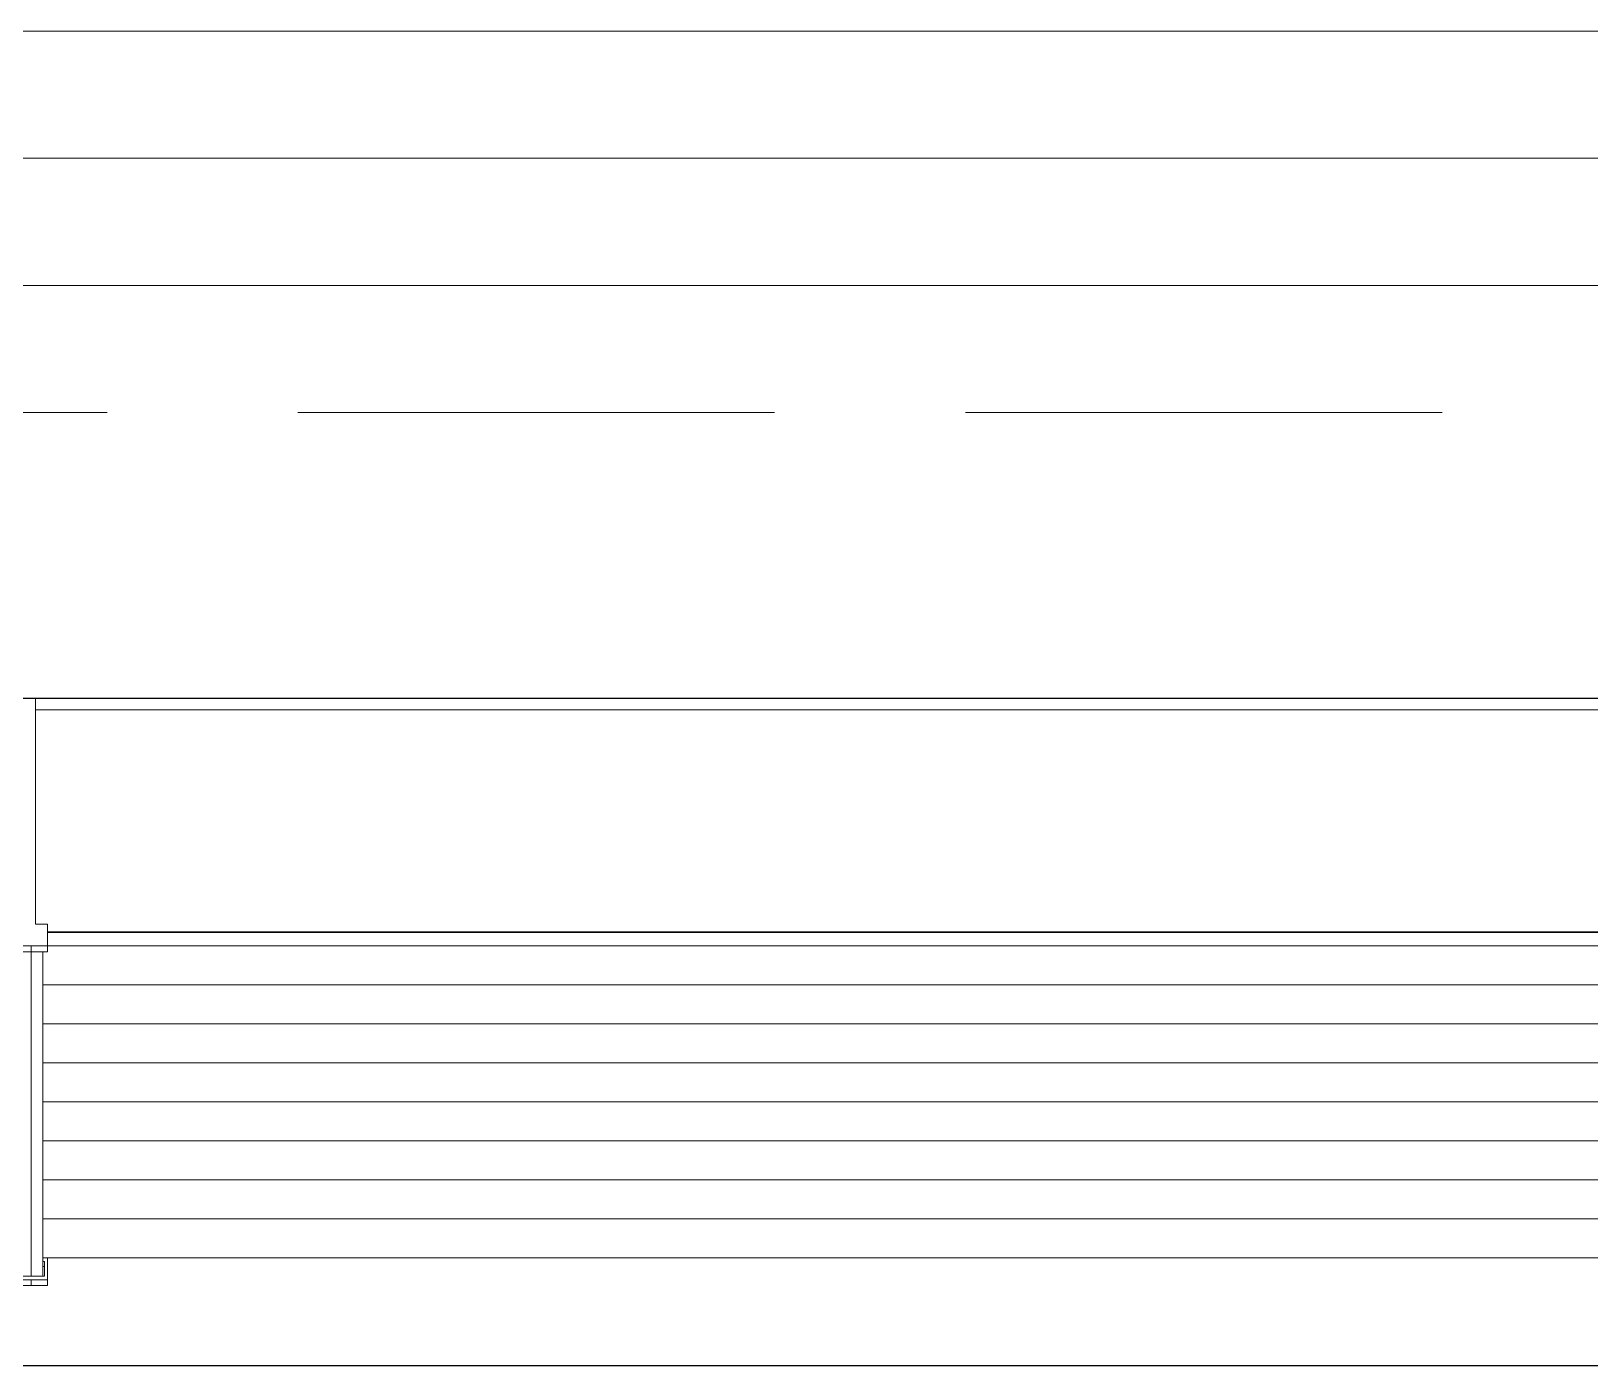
# Model space of a CAD drawing. Extents: x 5031545 to 5313844, y -886381 to -283477.
# Drawn here: x 5117173 to 5117990, y -848793 to -848093 of the extents above; entities that cross this region are included whole.
import ezdxf

# ---------------------------------------------------------------- set-up
doc = ezdxf.new("R2010")
doc.units = 0
doc.header["$LTSCALE"] = 1000
doc.header["$MEASUREMENT"] = 0
doc.linetypes.add('DASH', pattern=[0.35, 0.25, -0.1])
doc.layers.get('0').update_dxf_attribs({"linetype": 'CONTINUOUS'})
for name, color, linetype, lineweight in [('平面-栏杆', 56, 'CONTINUOUS', 15), ('平面-看线', 252, 'CONTINUOUS', 15), ('平面-空调预留孔', 252, 'CONTINUOUS', 15)]:
    doc.layers.add(name, color=color, linetype=linetype, lineweight=lineweight)
doc.layers.add('看线', color=185, linetype='CONTINUOUS')

# ---------------------------------------------------------------- blocks, each defined once
blk = doc.blocks.new('gdgdgdrgdfsfs')
at = {"layer": '平面-空调预留孔', "color": 252}
for p, q in [((701373.32, 763967.56), (701455.02, 763967.56)), ((701455.02, 763967.56), (701455.02, 763849.22)), ((703030.02, 763961.62), (701455.02, 763961.62)), ((701455.02, 763849.22), (701461.18, 763849.22)), ((701461.18, 763849.22), (701461.18, 763834.7)), ((703023.86, 763845.19), (701461.18, 763845.19)), ((703023.86, 763844.89), (701461.18, 763844.89)), ((701461.18, 763837.76), (701452.7, 763837.76)), ((701452.7, 763837.76), (701452.7, 763664.59)), ((701452.7, 763834.7), (701461.18, 763834.7)), ((701458.87, 763834.7), (701458.87, 763664.59)), ((703023.86, 763837.79), (701461.18, 763837.79)), ((703026.17, 763817.33), (701458.87, 763817.33)), ((703026.17, 763796.87), (701458.87, 763796.87)), ((703026.17, 763776.42), (701458.87, 763776.42)), ((703026.17, 763755.96), (701458.87, 763755.96)), ((703026.17, 763735.5), (701458.87, 763735.5)), ((703026.17, 763715.04), (701458.87, 763715.04)), ((703026.17, 763694.59), (701458.87, 763694.59)), ((701458.87, 763674.13), (701461.18, 763674.13)), ((703026.17, 763674.13), (701458.87, 763674.13)), ((701459.64, 763672.22), (701458.87, 763672.22)), ((701459.64, 763669.66), (701458.87, 763669.66)), ((701459.64, 763664.59), (701459.64, 763672.22)), ((701461.18, 763659.61), (701461.18, 763674.13)), ((701452.7, 763664.59), (701459.64, 763664.59)), ((701461.18, 763662.68), (701452.7, 763662.68)), ((701452.7, 763659.61), (701452.7, 763662.68)), ((701452.7, 763659.61), (701461.18, 763659.61))]:
    blk.add_line(p, q, dxfattribs=at)
for points, knots in [([(701452.7, 763837.76), (701446.39, 763837.76), (701433.77, 763838.4), (701414.96, 763841.25), (701402.57, 763844.4), (701396.44, 763846.29)], [0, 0, 0, 0, 24.255247, 48.50244, 72.728, 72.728, 72.728, 72.728]), ([(701396.44, 763843.22), (701402.57, 763841.33), (701414.96, 763838.18), (701433.77, 763835.33), (701446.39, 763834.7), (701452.7, 763834.7)], [0, 0, 0, 0, 24.225112, 48.471236, 72.728, 72.728, 72.728, 72.728]), ([(701452.7, 763662.68), (701446.39, 763662.68), (701433.77, 763663.31), (701414.96, 763666.16), (701402.57, 763669.31), (701396.44, 763671.2)], [0, 0, 0, 0, 24.256764, 48.502888, 72.728, 72.728, 72.728, 72.728]), ([(701396.44, 763668.13), (701402.57, 763666.25), (701414.96, 763663.09), (701433.77, 763660.24), (701446.39, 763659.61), (701452.7, 763659.61)], [0, 0, 0, 0, 24.22556, 48.472753, 72.728, 72.728, 72.728, 72.728])]:
    blk.add_open_spline(points, degree=3, knots=knots, dxfattribs=at)
blk.add_open_spline([(701438.63, 763665.12), (701443.32, 763664.76), (701448.01, 763664.59), (701452.7, 763664.59)], degree=3, dxfattribs=at)
blk = doc.blocks.new('A$C547B2CCF')
at = {"layer": '平面-栏杆', "color": 252}
for points in [[(40649.99, 2033.33), (45150, 2033.33)], [(40649.99, 1966.67), (45150, 1966.67)]]:
    blk.add_lwpolyline(points, dxfattribs=at)
at = {"layer": '平面-看线', "color": 252}
blk.add_lwpolyline([(40649.99, 2100), (45150, 2100)], dxfattribs=at)
at = {"layer": '平面-看线', "color": 252, "linetype": 'DASH'}
blk.add_lwpolyline([(40649.99, 1900), (45150, 1900)], dxfattribs=at)
at = {"layer": '看线', "color": 252, "ltscale": 0.5}
for points in [[(45149.98, 1750), (40650, 1749.99)], [(42650, 1749.99), (42650, 1399.99), (40650, 1399.99), (40650, 1749.99)]]:
    blk.add_lwpolyline(points, dxfattribs=at)
at = {"layer": '平面-空调预留孔', "color": 252}
blk.add_blockref('gdgdgdrgdfsfs', (-660592.52, -762217.56), dxfattribs=at)

msp = doc.modelspace()

# ---------------------------------------------------------------- block references
at = {"color": 2}
msp.add_blockref('A$C547B2CCF', (5076312.57, -850193.34), dxfattribs=at)

doc.saveas('drawing.dxf')
